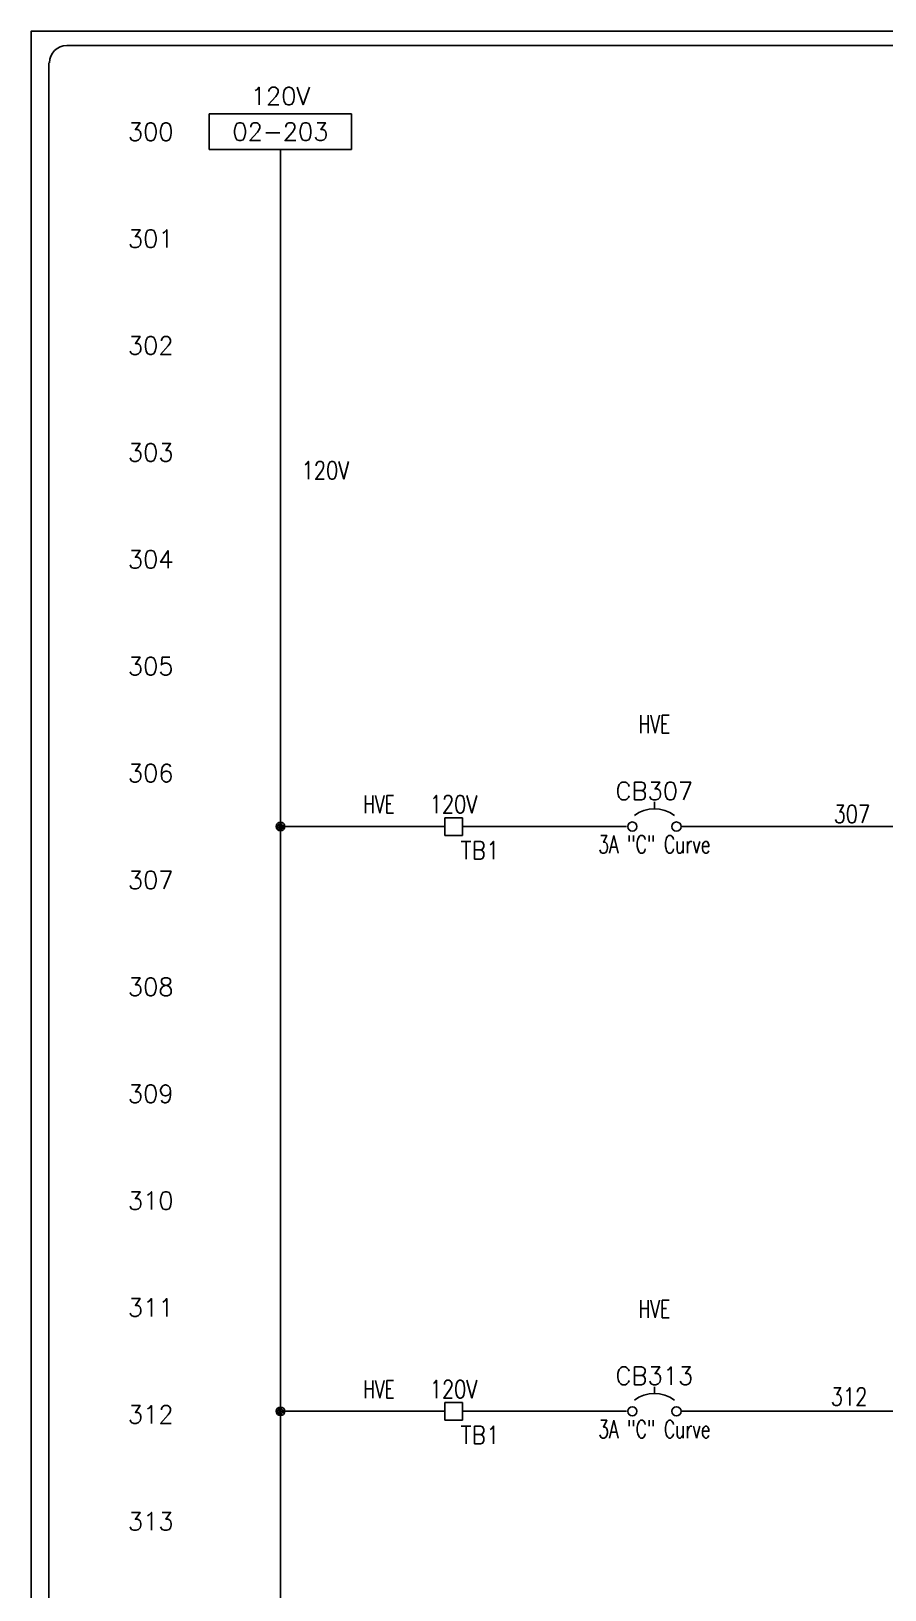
# Model space of a CAD drawing. Header units: inches. Extents: x 0 to 34.2, y 0 to 22.
# Drawn here: x 0 to 5.99, y 11.02 to 21.96 of the extents above; entities that cross this region are included whole.
import ezdxf
from ezdxf.enums import TextEntityAlignment as Align

# ---------------------------------------------------------------- set-up
doc = ezdxf.new("R2010")
doc.units = ezdxf.units.IN
doc.header["$MEASUREMENT"] = 0
for name, color, linetype in [('DESC', 150, 'Continuous'), ('LOC', 8, 'Continuous'), ('MISC', 7, 'Continuous'), ('RED_14AWG', 1, 'Continuous'), ('RED_16AWG', 1, 'Continuous'), ('SYMS', 7, 'Continuous'), ('TAGS', 1, 'Continuous'), ('WIRENO', 3, 'Continuous'), ('WIREREF', 50, 'Continuous'), ('XREF', 7, 'Continuous')]:
    doc.layers.add(name, color=color, linetype=linetype)
doc.styles.add('Fields', font='simplex.shx', dxfattribs={"height": 0.185})
doc.styles.add('WD', font='romans.shx', dxfattribs={"height": 0.185})

# ---------------------------------------------------------------- blocks, each defined once
blk = doc.blocks.new('RG_Master_Ver_4_2_2')
at = {"color": 3}
for p, q in [((34.028, 21.856), (0.25, 21.856)), ((0.125, 21.734), (0.125, 0.194))]:
    blk.add_line(p, q, dxfattribs=at)
blk.add_lwpolyline([(0, -0.044), (34.25, -0.044), (34.25, 21.956), (0, 21.956)], close=True, dxfattribs=at)
blk.add_arc((0.25, 21.734), 0.122, 90, 180, dxfattribs=at)
at = {"style": 'Fields'}
for tag, p in [('DESCRIPTION_3', (13.116, 1.307)), ('DRN_3', (15.472, 1.307)), ('CHK_3', (16.529, 1.307)), ('APP_3', (17.552, 1.307)), ('DATE_3', (18.829, 1.307)), ('CUSTOMER', (28.997, 1.214)), ('DRAWING_DESC', (32.229, 1.246)), ('DESCRIPTION_2', (13.116, 0.951)), ('DRN_2', (15.472, 0.951)), ('CHK_2', (16.529, 0.951)), ('APP_2', (17.552, 0.951)), ('DATE_2', (18.829, 0.951)), ('SIZE', (30.715, 0.894)), ('DRAWING_#', (32.125, 0.894)), ('REV', (33.543, 0.894)), ('DESCRIPTION_1', (13.116, 0.596)), ('DRN_1', (15.472, 0.596)), ('CHK_1', (16.529, 0.596)), ('APP_1', (17.552, 0.596)), ('DATE_1', (18.829, 0.596)), ('PROJECT_#', (28.981, 0.581)), ('DRN_BY', (30.875, 0.524)), ('CHK_BY', (31.762, 0.524)), ('APP_BY', (32.75, 0.524)), ('SCALE', (33.652, 0.524)), ('PROJECT_NAME', (29.021, 0.176)), ('SHEETNUM', (32.753, 0.176)), ('TTL_SHTS', (33.547, 0.176))]:
    blk.add_attdef(tag, text='', height=0.125, dxfattribs=at).set_placement(p, align=Align.CENTER)
at = {"style": 'Fields', "flags": 9}
blk.add_attdef('WD_TB', (9.953, 0.194), '', height=0.0638, dxfattribs=at)
blk = doc.blocks.new('WD_MLRH')
at = {"style": 'WD'}
blk.add_attdef('RUNGFIRST', text='', height=0.125, dxfattribs=at).set_placement((-0.25, 0), align=Align.MIDDLE_RIGHT)
at = {"style": 'WD', "flags": 1}
for tag, p in [('RUNGHORV', (-0.25, -0.127)), ('RUNGDIST', (-0.25, -0.2)), ('RUNGCNT', (-0.25, -0.237)), ('RUNGINC', (-0.25, -0.163)), ('WIREMODE', (-0.25, -0.281)), ('WIREFMT', (-0.25, -0.321)), ('WIRE-START', (-0.25, -0.356)), ('WIRE-GSUF', (-0.25, -0.396)), ('PH3SPACE', (-0.25, -0.437))]:
    blk.add_attdef(tag, text='', height=0.025, dxfattribs=at).set_placement(p, align=Align.RIGHT)
blk = doc.blocks.new('HA2D1_REF')
for p, q in [((0, 0.25), (0, 0)), ((1, 0.25), (0, 0.25)), ((1, 0), (1, 0.25)), ((0, 0), (1, 0))]:
    blk.add_line(p, q)
at = {"style": 'WD'}
for tag, p in [('DESC1', (0.5, 0.3125)), ('XREF', (0.5, 0.0625))]:
    blk.add_attdef(tag, text='', height=0.125, dxfattribs=at).set_placement(p, align=Align.CENTER)
at = {"style": 'WD', "flags": 1}
blk.add_attdef('SIGCODE', text='', height=0.125, dxfattribs=at).set_placement((0.5, -0.125), align=Align.CENTER)
blk = doc.blocks.new('WDDOT')
for radius in [0.03, 0.0187, 0.00929]:
    blk.add_circle((0, 0), radius)
blk = doc.blocks.new('HCB1')
blk.add_line((0, 0.173), (0, 0.126))
for centre in [(-0.155, 0), (0.155, 0)]:
    blk.add_circle(centre, 0.0322)
blk.add_arc((0, -0.109), 0.234, 53.1301, 126.8699)
at = {"style": 'WD', "width": 0.7}
for tag, p in [('INST', (0, 0.826)), ('LOC', (0, 0.656)), ('DESC1', (0, 0.5)), ('DESC2', (0, 0.344)), ('RATING1', (0, -0.188)), ('XREF', (0, -0.344))]:
    blk.add_attdef(tag, text='', height=0.125, dxfattribs=at).set_placement(p, align=Align.CENTER)
at = {"style": 'WD'}
blk.add_attdef('TAG1', text='', height=0.125, dxfattribs=at).set_placement((0, 0.188), align=Align.CENTER)
for tag, p in [('X2LINK', (0, 0.219)), ('X8LINK', (0, 0))]:
    blk.add_attdef(tag, p, '', height=0.01, dxfattribs=at)
for tag, p, height, flags in [('FAMILY', (0.205, 0.152), 0.01, 9), ('CONTACT', (0.205, 0.133), 0.01, 9), ('X4TERM01', (-0.188, 0), 0.0125, 1), ('X1TERM02', (0.188, 0), 0.0125, 1)]:
    blk.add_attdef(tag, p, '', height=height, dxfattribs=dict(at, flags=flags))
at = {"linetype": 'Continuous', "style": 'WD', "flags": 9}
for tag, p in [('CAT', (0.23, 0.108)), ('ASSYCODE', (0.219, 0.062)), ('MFG', (0.228, 0.089))]:
    blk.add_attdef(tag, text='', height=0.01, dxfattribs=at).set_placement(p, align=Align.CENTER)
at = {"linetype": 'Continuous', "style": 'WD', "flags": 8}
blk.add_attdef('TERM01', text='', height=0.125, dxfattribs=at).set_placement((-0.25, -0.031), align=Align.TOP_RIGHT)
blk.add_attdef('TERM02', text='', height=0.125, dxfattribs=at).set_placement((0.25, -0.031), align=Align.TOP_LEFT)
blk = doc.blocks.new('HT0W01')
for p, q in [((-0.062, 0.062), (0.062, 0.062)), ((-0.062, -0.062), (-0.062, 0.062)), ((0.062, 0.062), (0.062, -0.062)), ((0.062, -0.062), (-0.062, -0.062))]:
    blk.add_line(p, q)
at = {"style": 'WD'}
for tag, p, width in [('INST', (0.062, 0.42), 0.7), ('LOC', (0.062, 0.25), 0.7), ('DESC1', (0.05, -0.385), 0.8)]:
    blk.add_attdef(tag, p, '', height=0.125, dxfattribs=dict(at, width=width))
at = {"linetype": 'Continuous', "style": 'WD', "width": 0.8, "flags": 8}
blk.add_attdef('WIRENO', text='', height=0.125, dxfattribs=at).set_placement((0, 0.094), align=Align.CENTER)
at = {"style": 'WD', "flags": 1}
for tag, p, height in [('X4TERM01', (-0.062, 0), 0.0125), ('X4TERMDESC01', (-0.055, -0.023), 0.025), ('X2TERMDESC01', (-0.006, 0.029), 0.025), ('STRIPSEQ', (0, 0), 0.00125), ('X2TERM01', (0, 0.062), 0.0125), ('X1TERMDESC01', (0.039, 0.007), 0.025), ('X1TERM01', (0.062, 0), 0.0125), ('LINKTERM', (0, -0.002), 0.00125), ('X8TERM01', (0, -0.062), 0.0125), ('X8TERMDESC01', (0, -0.054), 0.025)]:
    blk.add_attdef(tag, p, '', height=height, dxfattribs=at)
at = {"linetype": 'Continuous', "style": 'WD'}
for tag, p, height, width, flags in [('TAGSTRIP', (0.05, -0.229), 0.125, 0.9, 8), ('CAT', (0.213, -0.406), 0.109, 0.8, 1), ('DESC2', (0.05, -0.541), 0.125, 0.8, 8), ('DESC3', (0.05, -0.698), 0.125, 0.8, 8)]:
    blk.add_attdef(tag, p, '', height=height, dxfattribs=dict(at, width=width, flags=flags))
at = {"linetype": 'Continuous', "style": 'WD', "width": 0.8, "flags": 1}
blk.add_attdef('MFG', text='', height=0.109, dxfattribs=at).set_placement((0.088, -0.406), align=Align.RIGHT)
at = {"style": 'WD', "width": 0.7, "flags": 1}
blk.add_attdef('ASSYCODE', (0.062, -0.281), '', height=0.01, dxfattribs=at)
blk = doc.blocks.new('WD_WNH')
at = {"linetype": 'Continuous', "style": 'WD', "width": 0.8}
blk.add_attdef('WIRENO', text='', height=0.125, dxfattribs=at).set_placement((0, 0.062), align=Align.CENTER)
at = {"style": 'WD', "flags": 1}
for tag, p in [('W01USER', (0, 0.078)), ('W02USER', (0, 0.07)), ('W03USER', (0, 0.062)), ('W04USER', (0, 0.055)), ('W05USER', (0, 0.047)), ('W06USER', (0, 0.039)), ('W07USER', (0, 0.031)), ('W08USER', (0, 0.023)), ('W09USER', (0, 0.016)), ('W10USER', (0, 0.008))]:
    blk.add_attdef(tag, text='', height=0.005, dxfattribs=at).set_placement(p, align=Align.CENTER)

msp = doc.modelspace()

# ---------------------------------------------------------------- linework, layer by layer
at = {"layer": 'RED_14AWG'}
msp.add_line((1.75, 21.125), (1.75, 3.75), dxfattribs=at)
at = {"layer": 'RED_16AWG'}
for p, q in [((2.902, 16.375), (1.75, 16.375)), ((4.18, 16.375), (3.027, 16.375)), ((7.688, 16.375), (4.562, 16.375)), ((2.902, 12.272), (1.75, 12.272)), ((4.18, 12.272), (3.027, 12.272)), ((7.688, 12.272), (4.562, 12.272))]:
    msp.add_line(p, q, dxfattribs=at)

# ---------------------------------------------------------------- block references
msp.add_blockref('RG_Master_Ver_4_2_2', (0, 0))
msp.add_blockref('WD_MLRH', (1.25, 21.25)).add_auto_attribs({'RUNGFIRST': '300'})
at = {"layer": 'SYMS'}
ref = msp.add_blockref('HA2D1_REF', (1.25, 21.125), dxfattribs=at)
ref.add_attrib('XREF', '02-203', dxfattribs={"layer": 'XREF', "height": 0.125, "style": 'WD'}).set_placement((1.75, 21.188), align=Align.CENTER)
ref.add_attrib('DESC1', '120V', dxfattribs={"layer": 'DESC', "height": 0.125, "style": 'WD'}).set_placement((1.75, 21.438), align=Align.CENTER)
ref = msp.add_blockref('HCB1', (4.375, 16.375), dxfattribs=at)
ref.add_attrib('RATING1', '3A "C" Curve', dxfattribs={"layer": 'MISC', "height": 0.125, "style": 'WD', "width": 0.7}).set_placement((4.375, 16.188), align=Align.CENTER)
ref.add_attrib('LOC', 'HVE', dxfattribs={"layer": 'LOC', "height": 0.125, "style": 'WD', "width": 0.7}).set_placement((4.375, 17.031), align=Align.CENTER)
ref.add_attrib('TAG1', 'CB307', dxfattribs={"layer": 'TAGS', "height": 0.125, "style": 'WD'}).set_placement((4.375, 16.562), align=Align.CENTER)
ref = msp.add_blockref('HT0W01', (2.965, 16.375), dxfattribs=at)
ref.add_attrib('LOC', 'HVE', (2.331, 16.468), dxfattribs={"layer": 'LOC', "height": 0.125, "style": 'WD', "width": 0.7})
ref.add_attrib('WIRENO', '120V', dxfattribs={"layer": 'WIREREF', "linetype": 'Continuous', "height": 0.125, "style": 'WD', "width": 0.8, "flags": 8}).set_placement((2.965, 16.469), align=Align.CENTER)
ref.add_attrib('TAGSTRIP', 'TB1', (3.015, 16.146), dxfattribs={"layer": 'TAGS', "linetype": 'Continuous', "height": 0.125, "style": 'WD', "width": 0.9, "flags": 8})
for p in [(1.75, 16.375), (1.75, 12.272)]:
    msp.add_blockref('WDDOT', p, dxfattribs=at)
ref = msp.add_blockref('HCB1', (4.375, 12.272), dxfattribs=at)
ref.add_attrib('RATING1', '3A "C" Curve', dxfattribs={"layer": 'MISC', "height": 0.125, "style": 'WD', "width": 0.7}).set_placement((4.375, 12.084), align=Align.CENTER)
ref.add_attrib('LOC', 'HVE', dxfattribs={"layer": 'LOC', "height": 0.125, "style": 'WD', "width": 0.7}).set_placement((4.375, 12.928), align=Align.CENTER)
ref.add_attrib('TAG1', 'CB313', dxfattribs={"layer": 'TAGS', "height": 0.125, "style": 'WD'}).set_placement((4.375, 12.459), align=Align.CENTER)
ref = msp.add_blockref('HT0W01', (2.965, 12.272), dxfattribs=at)
ref.add_attrib('LOC', 'HVE', (2.331, 12.364), dxfattribs={"layer": 'LOC', "height": 0.125, "style": 'WD', "width": 0.7})
ref.add_attrib('WIRENO', '120V', dxfattribs={"layer": 'WIREREF', "linetype": 'Continuous', "height": 0.125, "style": 'WD', "width": 0.8, "flags": 8}).set_placement((2.965, 12.365), align=Align.CENTER)
ref.add_attrib('TAGSTRIP', 'TB1', (3.015, 12.043), dxfattribs={"layer": 'TAGS', "linetype": 'Continuous', "height": 0.125, "style": 'WD', "width": 0.9, "flags": 8})
at = {"layer": 'WIRENO'}
ref = msp.add_blockref('WD_WNH', (2.449, 18.772), dxfattribs=at)
ref.add_attrib('WIRENO', '120V', dxfattribs={"linetype": 'Continuous', "height": 0.125, "style": 'WD', "width": 0.8}).set_placement((2.066, 18.812), align=Align.CENTER)
ref = msp.add_blockref('WD_WNH', (6.125, 16.375), dxfattribs=at)
ref.add_attrib('WIRENO', '307', dxfattribs={"linetype": 'Continuous', "height": 0.125, "style": 'WD', "width": 0.8}).set_placement((5.762, 16.401), align=Align.CENTER)
ref = msp.add_blockref('WD_WNH', (6.125, 12.272), dxfattribs=at)
ref.add_attrib('WIRENO', '312', dxfattribs={"linetype": 'Continuous', "height": 0.125, "style": 'WD', "width": 0.8}).set_placement((5.742, 12.312), align=Align.CENTER)

# ---------------------------------------------------------------- texts
at = {"style": 'WD'}
for s, p in [('301', (1, 20.5)), ('302', (1, 19.75)), ('303', (1, 19)), ('304', (1, 18.25)), ('305', (1, 17.5)), ('306', (1, 16.75)), ('307', (1, 16)), ('308', (1, 15.25)), ('309', (1, 14.5)), ('310', (1, 13.75)), ('311', (1, 13)), ('312', (1, 12.25)), ('313', (1, 11.5))]:
    msp.add_text(s, height=0.125, dxfattribs=at).set_placement(p, align=Align.MIDDLE_RIGHT)

doc.saveas('drawing.dxf')
